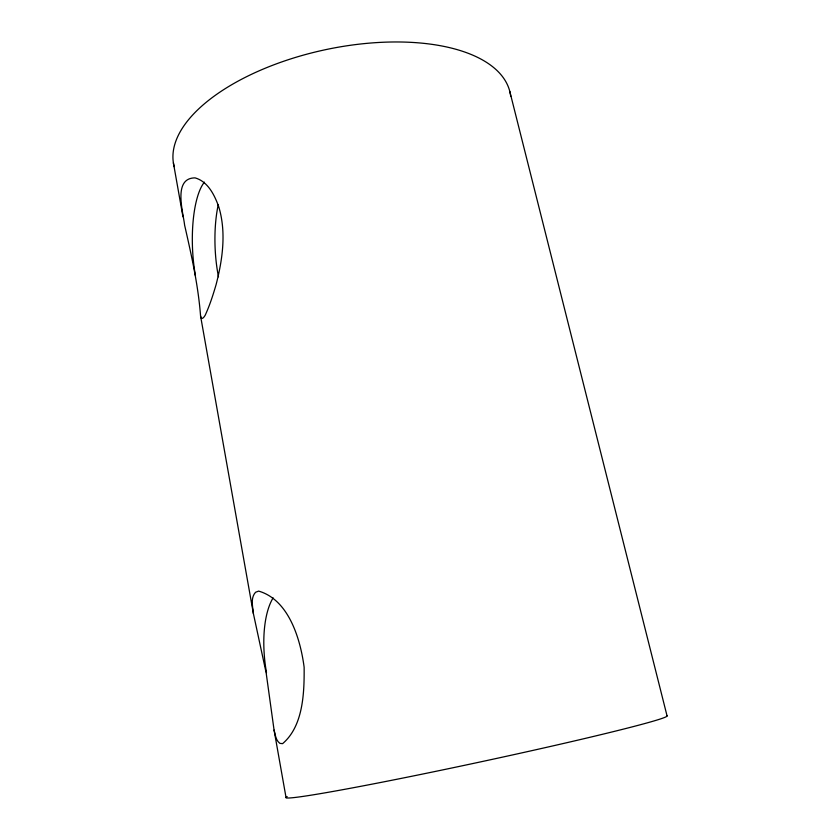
<?xml version="1.0" encoding="UTF-8"?>
<svg xmlns="http://www.w3.org/2000/svg" width="840" height="840" viewBox="0 0 840 840"><rect width="100%" height="100%" fill="white"/><g stroke="black" fill="none" stroke-linecap="round" stroke-linejoin="round"><path stroke-width="1.26" d="M200.571 316.008C201.149 321.625 205.065 316.229 205.81 313.866C210.063 304.406 213.192 294.504 216.111 284.56C222.59 259.434 226.391 232.47 218.862 207.123C214.725 195.416 208.016 181.493 195.069 177.881C172.746 177.902 183.152 212.069 184.611 225.152C191.436 255.161 198.23 285.264 200.571 316.008L253.397 613.62L266.144 672.819L274.071 730.075L286.062 797.654M509.775 91.371L667.065 715.922M274.071 730.075C275.331 734.633 275.719 740.334 279.888 743.369L282.587 743.652C303.345 726.065 304.353 692.549 304.132 667.264C300.52 639.597 289.023 599.823 258.647 591.098L255.549 592.274C250.289 598.017 252.809 606.732 253.397 613.62M173.387 162.866L182.952 216.762M666.624 715.638A194.838 5.849 -12.1 0 1 472.5 763.613A194.838 5.849 -12.1 0 1 287.207 796.646M174.174 166.635A171.99 80.934 -12.1 0 1 326.939 49.382A171.99 80.934 -12.1 0 1 510.72 96.411M218.211 204.855A68.901 22.921 87.9 0 0 218.012 274.312A69.269 11.623 83.7 0 0 218.495 276.812M195.447 275.688A69.395 21.934 87.7 0 1 204.404 182.144M266.49 672.63A75.883 31.605 81.7 0 1 273.105 597.88"/></g></svg>
